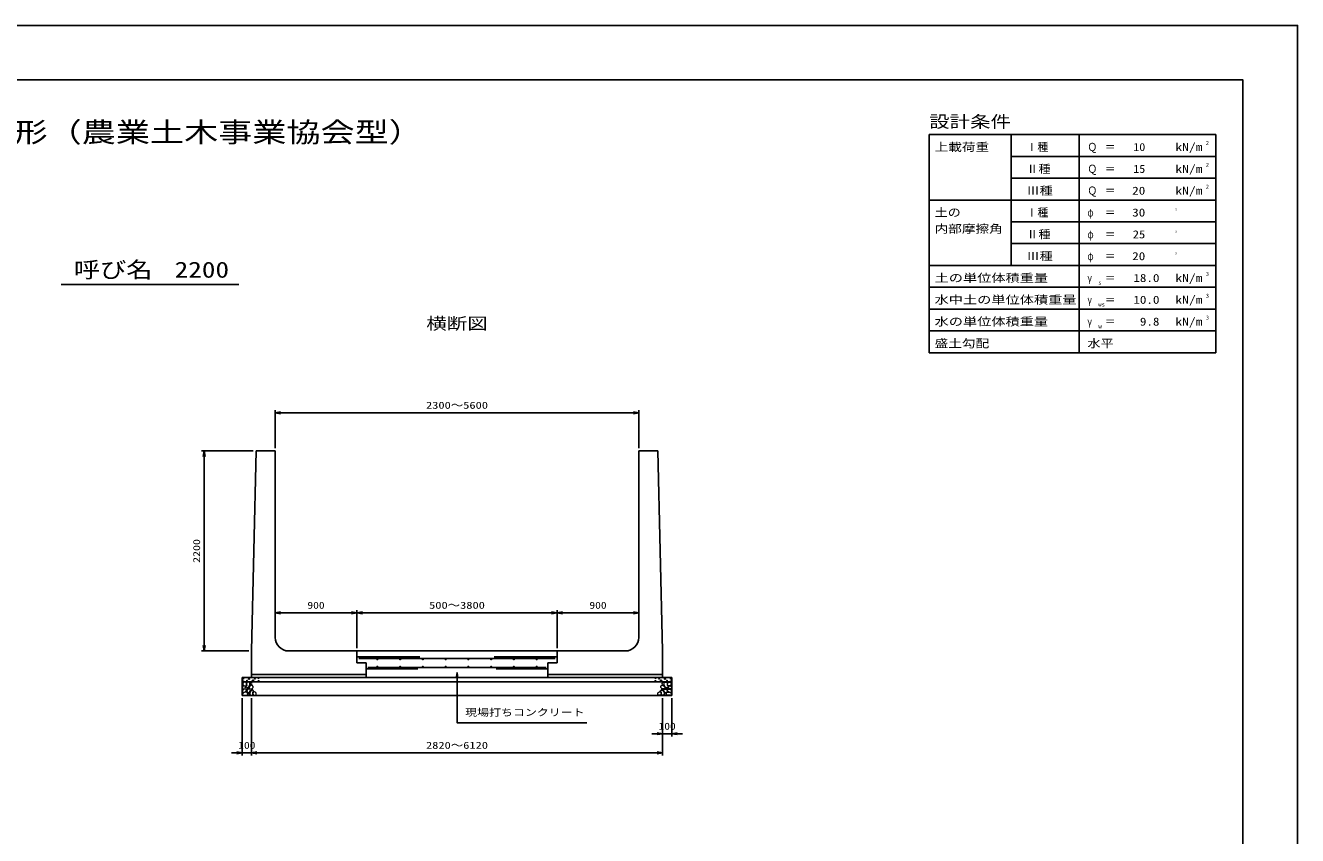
# Model space of a CAD drawing. Units: millimetres at full size. Extents: x 0 to 25230, y 0 to 17820.
# Drawn here: x 11246 to 25230, y 8910 to 17820 of the extents above; entities that cross this region are included whole.
import ezdxf
from ezdxf.enums import TextEntityAlignment as Align

# ---------------------------------------------------------------- set-up
doc = ezdxf.new("R2010")
doc.units = ezdxf.units.MM
for name, color, linetype, lineweight in [('0_2', 7, 'Continuous', 25), ('D-DCR-HCHn', 4, 'Continuous', 9), ('D-STR-DIM', 7, 'Continuous', 25), ('D-STR-STRn', 1, 'Continuous', 25), ('D-TTL', 2, 'Continuous', 25), ('D-TTL-FRAM', 2, 'Continuous', 25), ('D-TTL-LINE', 7, 'Continuous', 25), ('D-TTL-TXT', 7, 'Continuous', 25)]:
    doc.layers.add(name, color=color, linetype=linetype, lineweight=lineweight)
doc.styles.add('ＭＳ ゴシック', font='')
doc.styles.get('ＭＳ ゴシック').set_extended_font_data('MS Gothic')

# ---------------------------------------------------------------- blocks, each defined once
blk = doc.blocks.new('open_arrow')
at = {"color": 0, "linetype": 'Continuous', "lineweight": -2}
blk.add_lwpolyline([(7.5, 1.25), (0, 0), (7.5, -1.25)], dxfattribs=at)

msp = doc.modelspace()

# ---------------------------------------------------------------- linework, layer by layer
at = {"layer": '0_2'}
for p, q in [((14890, 10875), (15580, 10875)), ((14910, 10859), (17070, 10859)), ((17090, 10875), (16400, 10875)), ((14990, 10745), (15560, 10745)), ((16970, 10758), (15010, 10758)), ((16990, 10745), (16420, 10745))]:
    msp.add_line(p, q, dxfattribs=at)
for centre in [(15115, 10852.5), (15115, 10764.5), (15365, 10852.5), (15365, 10764.5), (15615, 10852.5), (15615, 10764.5), (15865, 10852.5), (15865, 10764.5), (16115, 10852.5), (16115, 10764.5), (16365, 10852.5), (16365, 10764.5), (16615, 10852.5), (16615, 10764.5), (16865, 10852.5), (16865, 10764.5)]:
    msp.add_circle(centre, 6.5, dxfattribs=at)
at = {"layer": 'D-DCR-HCHn'}
for points in [[(13635.46, 10550.356), (13630.26, 10534.753), (13637.194, 10524.352), (13654.53, 10522.618), (13666.366, 10527.699), (13661.464, 10539.954), (13664.932, 10546.889), (13657.997, 10553.823), (13647.596, 10557.29)], [(13668.366, 10492.757), (13681.208, 10512.019), (13679.603, 10516.834), (13661.946, 10521.65), (13645.894, 10520.045), (13634.658, 10510.414), (13633.052, 10499.177), (13634.658, 10487.941), (13647.499, 10484.731)], [(13668.399, 10593.696), (13652.796, 10597.163), (13638.928, 10590.228), (13637.194, 10574.626), (13640.661, 10562.491), (13657.997, 10557.29), (13670.132, 10557.29), (13675.333, 10565.958), (13675.333, 10585.028)], [(13682.267, 10595.429), (13677.067, 10579.827), (13678.8, 10562.491), (13666.665, 10543.421), (13682.267, 10534.753), (13699.603, 10543.421), (13710.005, 10557.29), (13713.472, 10579.827), (13710.005, 10591.962), (13699.603, 10597.163)], [(13685.735, 10534.753), (13677.067, 10527.819), (13680.534, 10522.618), (13692.669, 10522.618), (13697.87, 10524.352), (13701.337, 10531.286), (13696.136, 10536.487)], [(13713.311, 10492.757), (13721.337, 10512.019), (13714.916, 10520.045), (13695.654, 10520.045), (13687.628, 10516.834), (13679.603, 10505.598), (13679.603, 10495.967), (13687.628, 10483.125), (13697.259, 10481.52)], [(13711.739, 10553.823), (13703.071, 10533.02), (13710.005, 10524.352), (13730.808, 10524.352), (13739.476, 10527.819), (13748.144, 10539.954), (13748.144, 10550.356), (13739.476, 10564.224), (13729.074, 10565.958)], [(13740.599, 10454.232), (13745.415, 10468.679), (13743.81, 10484.731), (13755.046, 10502.388), (13740.599, 10510.414), (13724.548, 10502.388), (13714.916, 10489.546), (13711.706, 10468.679), (13714.916, 10457.443), (13724.548, 10452.627)], [(13715.206, 10591.962), (13715.206, 10571.159), (13723.874, 10565.958), (13732.542, 10571.159), (13734.275, 10583.294), (13732.542, 10593.696), (13720.407, 10597.163)], [(13737.389, 10510.414), (13745.415, 10516.834), (13742.204, 10521.65), (13730.968, 10521.65), (13726.153, 10520.045), (13722.942, 10513.624), (13727.758, 10508.808)], [(13753.441, 10455.837), (13767.887, 10452.627), (13780.729, 10459.048), (13782.334, 10473.494), (13779.124, 10484.731), (13763.072, 10489.546), (13751.836, 10489.546), (13747.02, 10481.52), (13747.02, 10463.863)], [(18226.559, 10455.837), (18212.113, 10452.627), (18199.271, 10459.048), (18197.666, 10473.494), (18200.876, 10484.731), (18216.928, 10489.546), (18228.164, 10489.546), (18232.98, 10481.52), (18232.98, 10463.863)], [(18239.401, 10454.232), (18234.585, 10468.679), (18236.19, 10484.731), (18224.954, 10502.388), (18239.401, 10510.414), (18255.452, 10502.388), (18265.084, 10489.546), (18268.294, 10468.679), (18265.084, 10457.443), (18255.452, 10452.627)], [(18268.261, 10553.823), (18276.929, 10533.02), (18269.995, 10524.352), (18249.192, 10524.352), (18240.524, 10527.819), (18231.856, 10539.954), (18231.856, 10550.356), (18240.524, 10564.224), (18250.926, 10565.958)], [(18242.611, 10510.414), (18234.585, 10516.834), (18237.796, 10521.65), (18249.032, 10521.65), (18253.847, 10520.045), (18257.058, 10513.624), (18252.242, 10508.808)], [(18264.794, 10591.962), (18264.794, 10571.159), (18256.126, 10565.958), (18247.458, 10571.159), (18245.725, 10583.294), (18247.458, 10593.696), (18259.593, 10597.163)], [(18266.689, 10492.757), (18258.663, 10512.019), (18265.084, 10520.045), (18284.346, 10520.045), (18292.372, 10516.834), (18300.397, 10505.598), (18300.397, 10495.967), (18292.372, 10483.125), (18282.741, 10481.52)], [(18297.733, 10595.429), (18302.933, 10579.827), (18301.2, 10562.491), (18313.335, 10543.421), (18297.733, 10534.753), (18280.397, 10543.421), (18269.995, 10557.29), (18266.528, 10579.827), (18269.995, 10591.962), (18280.397, 10597.163)], [(18294.265, 10534.753), (18302.933, 10527.819), (18299.466, 10522.618), (18287.331, 10522.618), (18282.13, 10524.352), (18278.663, 10531.286), (18283.864, 10536.487)], [(18311.634, 10492.757), (18298.792, 10512.019), (18300.397, 10516.834), (18318.054, 10521.65), (18334.106, 10520.045), (18345.342, 10510.414), (18346.948, 10499.177), (18345.342, 10487.941), (18332.501, 10484.731)], [(18311.601, 10593.696), (18327.204, 10597.163), (18341.072, 10590.228), (18342.806, 10574.626), (18339.339, 10562.491), (18322.003, 10557.29), (18309.868, 10557.29), (18304.667, 10565.958), (18304.667, 10585.028)], [(18344.54, 10550.356), (18349.74, 10534.753), (18342.806, 10524.352), (18325.47, 10522.618), (18313.634, 10527.699), (18318.536, 10539.954), (18315.068, 10546.889), (18322.003, 10553.823), (18332.404, 10557.29)], [(13674.787, 10452.627), (13686.023, 10457.443), (13689.234, 10473.494), (13682.813, 10484.731), (13671.577, 10487.941), (13657.13, 10486.336), (13641.078, 10479.915), (13633.052, 10470.284), (13633.052, 10459.048), (13637.868, 10452.627), (13657.13, 10454.232)], [(13710.101, 10457.443), (13710.101, 10476.705), (13702.075, 10481.52), (13694.049, 10476.705), (13692.444, 10465.469), (13694.049, 10455.837), (13705.285, 10452.627)], [(18269.899, 10457.443), (18269.899, 10476.705), (18277.925, 10481.52), (18285.951, 10476.705), (18287.556, 10465.469), (18285.951, 10455.837), (18274.715, 10452.627)], [(18305.213, 10452.627), (18293.977, 10457.443), (18290.766, 10473.494), (18297.187, 10484.731), (18308.423, 10487.941), (18322.87, 10486.336), (18338.922, 10479.915), (18346.948, 10470.284), (18346.948, 10459.048), (18342.132, 10452.627), (18322.87, 10454.232)]]:
    msp.add_lwpolyline(points, close=True, dxfattribs=at)
for centre, radius in [((13640.727, 10633.955), 3), ((13703.336, 10633.955), 7.5), ((13767.708, 10633.164), 3), ((13808.131, 10640.006), 3), ((18171.869, 10640.006), 3), ((18212.292, 10633.164), 3), ((18276.664, 10633.955), 7.5), ((18339.273, 10633.955), 3), ((13641.869, 10608.91), 3), ((13682.292, 10615.752), 3), ((13746.664, 10614.961), 7.5), ((13809.273, 10614.961), 3), ((18170.727, 10614.961), 3), ((18233.336, 10614.961), 7.5), ((18297.708, 10615.752), 3), ((18338.131, 10608.91), 3)]:
    msp.add_circle(centre, radius, dxfattribs=at)
at = {"layer": 'D-STR-DIM'}
for p, q in [((13990, 13170), (13990, 13590)), ((17990, 13170), (17990, 13590)), ((13990, 13560), (17990, 13560)), ((13751, 13140), (13180, 13140)), ((13210, 13140), (13210, 10940)), ((13990, 11120), (13990, 11390)), ((13990, 11360), (14890, 11360)), ((14890, 10970), (14890, 11390)), ((14890, 10970), (14890, 11390)), ((14890, 11360), (17090, 11360)), ((17090, 10970), (17090, 11390)), ((17090, 10970), (17090, 11390)), ((17090, 11360), (17990, 11360)), ((17990, 11120), (17990, 11390)), ((13700, 10940), (13180, 10940)), ((13630, 10420), (13630, 9790)), ((13730, 10420), (13730, 9790)), ((13730, 10420), (13730, 9790)), ((18250, 10420), (18250, 9790)), ((18250, 10420), (18250, 10000)), ((18350, 10420), (18350, 10000)), ((18130, 10030), (18470, 10030)), ((13510, 9820), (13850, 9820)), ((13730, 9820), (18250, 9820))]:
    msp.add_line(p, q, dxfattribs=at)
msp.add_lwpolyline([(15990, 10700), (15990, 10150), (16050, 10150), (17418.35, 10150)], dxfattribs=at)
at = {"layer": 'D-STR-STRn'}
for p, q in [((13781, 13140), (13730, 10940)), ((13781, 13140), (13990, 13140)), ((13990, 13140), (13990, 11090)), ((18199, 13140), (17990, 13140)), ((17990, 13140), (17990, 11090)), ((18199, 13140), (18250, 10940)), ((13730, 10680), (13730, 10940)), ((14140, 10940), (14890, 10940)), ((14890, 10940), (14890, 10810)), ((14890, 10940), (17090, 10940)), ((17840, 10940), (17090, 10940)), ((17090, 10940), (17090, 10810)), ((18250, 10680), (18250, 10940)), ((14890, 10810), (14990, 10810)), ((14990, 10810), (14990, 10650)), ((17090, 10810), (16990, 10810)), ((16990, 10810), (16990, 10650)), ((13630, 10650), (18350, 10650)), ((13630, 10450), (13630, 10650)), ((13730, 10680), (14990, 10680)), ((13730, 10680), (13730, 10650)), ((18250, 10680), (16990, 10680)), ((18250, 10680), (18250, 10650)), ((18350, 10450), (18350, 10650)), ((13630, 10600), (18350, 10600)), ((13630, 10450), (18350, 10450))]:
    msp.add_line(p, q, dxfattribs=at)
for centre, start, end in [((14140, 11090), 180, 270), ((17840, 11090), 270, 0)]:
    msp.add_arc(centre, 150, start, end, dxfattribs=at)
at = {"layer": 'D-TTL'}
for points in [[(0, 0), (25230, 0), (25230, 17820), (0, 17820)], [(600, 600), (24630, 600), (24630, 17220), (600, 17220)]]:
    msp.add_lwpolyline(points, close=True, dxfattribs=at)
at = {"layer": 'D-TTL-FRAM'}
for p, q in [((24330, 16620), (21180, 16620)), ((21180, 16620), (21180, 14220)), ((24330, 16620), (24330, 14220)), ((24330, 14220), (21180, 14220))]:
    msp.add_line(p, q, dxfattribs=at)
at = {"layer": 'D-TTL-LINE'}
for p, q in [((22080, 16620), (22080, 15180)), ((22830, 16620), (22830, 14220)), ((24330, 16380), (22080, 16380)), ((24330, 16140), (22080, 16140)), ((24330, 15900), (21180, 15900)), ((24330, 15660), (22080, 15660)), ((24330, 15420), (22080, 15420)), ((24330, 15180), (21180, 15180)), ((24330, 14940), (21180, 14940)), ((24330, 14700), (21180, 14700)), ((24330, 14460), (21180, 14460))]:
    msp.add_line(p, q, dxfattribs=at)
at = {"layer": 'D-TTL-TXT'}
msp.add_line((11640, 14970), (13590, 14970), dxfattribs=at)

# ---------------------------------------------------------------- block references
at = {"layer": 'D-STR-DIM', "xscale": 8, "yscale": 8}
for p in [(13990, 13560), (13990, 11360), (14890, 11360), (17090, 11360), (18350, 10030), (13730, 9820), (13730, 9820)]:
    msp.add_blockref('open_arrow', p, dxfattribs=at)
for p, rotation in [((17990, 13560), 180), ((13210, 13140), 270), ((14890, 11360), 180), ((17090, 11360), 180), ((17990, 11360), 180), ((13210, 10940), 90), ((15990, 10700), 270), ((18250, 10030), 180), ((13630, 9820), 180), ((18250, 9820), 180)]:
    msp.add_blockref('open_arrow', p, dxfattribs=dict(at, rotation=rotation))

# ---------------------------------------------------------------- texts
at = {"layer": 'D-STR-DIM', "style": 'ＭＳ ゴシック'}
for s, width, p in [('2300～5600', 1.3, (15990, 13642.5)), ('900', 1.2, (14440, 11442.5)), ('500～3800', 1.3, (15990, 11442.5)), ('900', 1.2, (17540, 11442.5)), ('100', 1.2, (18300, 10112.5)), ('100', 1.2, (13680, 9902.5)), ('2820～6120', 1.3, (15990, 9902.5))]:
    msp.add_text(s, height=76.98, dxfattribs=dict(at, width=width)).set_placement(p, align=Align.MIDDLE_CENTER)
at = {"layer": 'D-STR-DIM', "style": 'ＭＳ ゴシック', "width": 1.25}
msp.add_text('2200', height=76.98, rotation=90, dxfattribs=at).set_placement((13127.5, 12040), align=Align.MIDDLE_CENTER)
msp.add_text('現場打ちコンクリート', height=76.98, dxfattribs=at).set_placement((16080, 10303.122), align=Align.TOP_LEFT)
at = {"layer": 'D-TTL-TXT', "style": 'ＭＳ ゴシック'}
for s, height, width, p in [('水路用Ｌ形（農業土木事業協会型）', 219.9, 1.25, (12615, 16470)), ('呼び名', 176, 1.2, (12210, 14992.5)), ('2200', 176, 1.25, (13185, 14992.5)), ('横断図', 132, 1.25, (15990, 14436))]:
    msp.add_text(s, height=height, dxfattribs=dict(at, width=width)).set_placement(p, align=Align.BOTTOM_CENTER)
for s, height, width, p in [('設計条件', 132, 1.25, (21180, 16656)), ('上載荷重', 87.98, 1.25, (21240, 16412)), ('Ｑ', 87.98, 0.9, (22920, 16412)), ('＝', 87.98, 0.95, (23112, 16412)), ('kN/m', 87.98, 1.25, (23886, 16412)), ('2', 43.99, 1.15, (24222, 16492)), ('Ⅱ種', 87.98, 1.1, (22250, 16172)), ('Ｑ', 87.98, 0.9, (22920, 16172)), ('＝', 87.98, 0.95, (23112, 16172)), ('kN/m', 87.98, 1.25, (23886, 16172)), ('2', 43.99, 1.15, (24222, 16252)), ('Ⅲ種', 87.98, 1.2, (22250, 15932)), ('Ｑ', 87.98, 0.9, (22920, 15932)), ('＝', 87.98, 0.95, (23112, 15932)), ('kN/m', 87.98, 1.25, (23886, 15932)), ('2', 43.99, 1.15, (24222, 16012)), ('土の', 87.98, 1.2, (21240, 15692)), ('°', 87.98, 0.3, (23886, 15692)), ('φ', 87.98, 0.75, (22920, 15692)), ('＝', 87.98, 0.95, (23112, 15692)), ('内部摩擦角', 87.98, 1.25, (21240, 15512)), ('Ⅱ種', 87.98, 1.1, (22250, 15452)), ('φ', 87.98, 0.75, (22920, 15452)), ('＝', 87.98, 0.95, (23112, 15452)), ('°', 87.98, 0.3, (23886, 15452)), ('Ⅲ種', 87.98, 1.2, (22250, 15212)), ('φ', 87.98, 0.75, (22920, 15212)), ('＝', 87.98, 0.95, (23112, 15212)), ('°', 87.98, 0.3, (23886, 15212)), ('3', 43.99, 1.15, (24222, 15052)), ('土の単位体積重量', 87.98, 1.3, (21240, 14972)), ('γ', 87.98, 0.75, (22920, 14972)), ('s', 43.99, 1.15, (23040, 14956)), ('＝', 87.98, 0.95, (23112, 14972)), ('kN/m', 87.98, 1.25, (23886, 14972)), ('水中土の単位体積重量', 87.98, 1.3, (21240, 14732)), ('γ', 87.98, 0.75, (22920, 14732)), ('kN/m', 87.98, 1.25, (23886, 14732)), ('3', 43.99, 1.15, (24222, 14812)), ('ws', 43.99, 1.2, (23040, 14716)), ('＝', 87.98, 0.95, (23112, 14732)), ('水の単位体積重量', 87.98, 1.3, (21240, 14492)), ('γ', 87.98, 0.75, (22920, 14492)), ('＝', 87.98, 0.95, (23112, 14492)), ('kN/m', 87.98, 1.25, (23886, 14492)), ('3', 43.99, 1.15, (24222, 14572)), ('w', 43.99, 1.25, (23040, 14476)), ('盛土勾配', 87.98, 1.25, (21240, 14252)), ('水平', 87.98, 1.2, (22920, 14252))]:
    msp.add_text(s, height=height, dxfattribs=dict(at, width=width)).set_placement(p, align=Align.BOTTOM_LEFT)
for p in [(22250, 16412), (22250, 15692)]:
    msp.add_text('Ⅰ種', height=87.98, dxfattribs=at).set_placement(p, align=Align.BOTTOM_LEFT)
for s, width, p in [('10', 1.1, (23556, 16412)), ('15', 1.1, (23556, 16172)), ('20', 1.2, (23556, 15932)), ('30', 1.2, (23556, 15692)), ('25', 1.15, (23556, 15452)), ('20', 1.2, (23556, 15212)), ('18.0', 1.2, (23712, 14972)), ('10.0', 1.2, (23712, 14732)), ('9.8', 1.2, (23712, 14492))]:
    msp.add_text(s, height=87.98, dxfattribs=dict(at, width=width)).set_placement(p, align=Align.BOTTOM_RIGHT)

doc.saveas('drawing.dxf')
